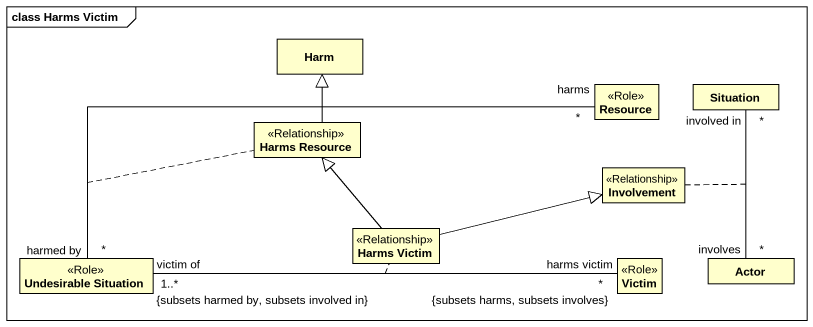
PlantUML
@startuml
mainframe class Harms Victim
hide circle
hide empty members
class Harm
class "Harms Resource" as Harms_Resource <<Relationship>>
class Resource <<Role>>
class Situation
class Involvement <<Relationship>>
class "Undesirable Situation" as Undesirable_Situation <<Role>>
class "Harms Victim" as Harms_Victim <<Relationship>>
class Victim <<Role>>
class "Actor" as Actor_
Harms_Resource -up-|> Harm
Undesirable_Situation "harmed by\n*" -right- "harms\n*" Resource
(Undesirable_Situation, Resource) .. Harms_Resource
Undesirable_Situation "1..*\n{subsets harmed by, subsets involved in}\nvictim of" -right- "*\n{subsets harms, subsets involves}\nharms victim" Victim
(Undesirable_Situation, Victim) .. Harms_Victim
Harms_Victim -up-|> Harms_Resource
Harms_Victim -right-|> Involvement
Actor_ "involves\n*" -up- "involved in\n*" Situation
(Actor_, Situation) .. Involvement
@enduml
